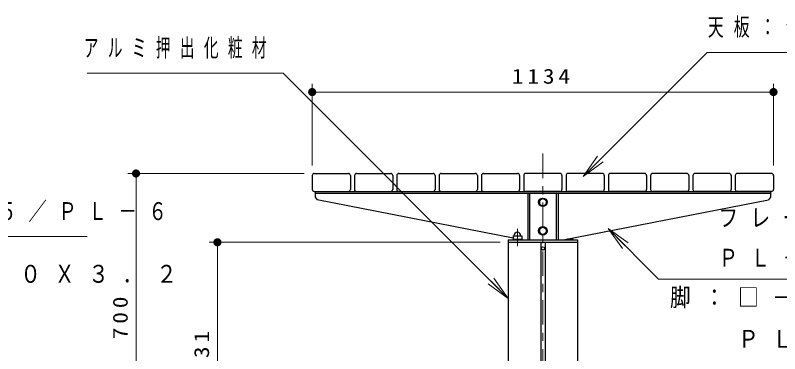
# Model space of a CAD drawing. Units: millimetres on the paper, scale 1:20. Extents: x -365 to 10, y -38 to 257.
# Drawn here: x -131.2 to -37.3, y 107.4 to 149 of the extents above; entities that cross this region are included whole.
import ezdxf

# ---------------------------------------------------------------- set-up
doc = ezdxf.new("R2010")
doc.units = ezdxf.units.MM
doc.linetypes.add('USER2', pattern=[6, 3, -1, 1, -1])
doc.layers.add('LY_1', color=7, linetype='Continuous', lineweight=25)
doc.styles.add('ＭＳ ゴシック', font='')
doc.styles.get('ＭＳ ゴシック').set_extended_font_data('MS Gothic')

# ---------------------------------------------------------------- blocks, each defined once
blk = doc.blocks.new('filled_dot')
at = {"color": 0, "linetype": 'Continuous', "lineweight": -2, "const_width": 1.25}
blk.add_lwpolyline([(-0.625, 0, 1), (0.625, 0, 1)], format="xyb", close=True, dxfattribs=at)

msp = doc.modelspace()

# ---------------------------------------------------------------- linework, layer by layer
at = {"layer": 'LY_1', "lineweight": 13}
for p, q in [((-94.725, 130.521), (-94.725, 140.521)), ((-38.025, 130.521), (-38.025, 140.521)), ((-94.725, 139.521), (-38.025, 139.521)), ((-61.418, 129.171), (-59.65, 131.646)), ((-61.418, 129.171), (-59.297, 131.292)), ((-58.943, 130.939), (-61.418, 129.171)), ((-95.725, 129.521), (-117.375, 129.521)), ((-116.375, 94.521), (-116.375, 129.521)), ((-56.592, 120.29), (-58.36, 122.764)), ((-58.36, 122.764), (-55.885, 120.997)), ((-58.36, 122.764), (-56.239, 120.643)), ((-71.625, 121.071), (-107.375, 121.071)), ((-106.375, 94.521), (-106.375, 121.071)), ((-72.392, 116.658), (-70.625, 114.183)), ((-70.625, 114.183), (-73.1, 115.951)), ((-70.625, 114.183), (-72.746, 116.305))]:
    msp.add_line(p, q, dxfattribs=at)
at = {"layer": 'LY_1', "linetype": 'USER2', "lineweight": 13}
msp.add_line((-66.375, 131.959), (-66.375, 68.146), dxfattribs=at)
at = {"layer": 'LY_1'}
for p, q in [((-94.725, 129.271), (-94.725, 127.571)), ((-94.475, 129.521), (-90.275, 129.521)), ((-90.025, 129.271), (-90.025, 127.571)), ((-89.525, 129.271), (-89.525, 127.571)), ((-89.275, 129.521), (-85.075, 129.521)), ((-84.825, 129.271), (-84.825, 127.571)), ((-84.325, 129.271), (-84.325, 127.571)), ((-84.075, 129.521), (-79.875, 129.521)), ((-79.625, 129.271), (-79.625, 127.571)), ((-79.125, 129.271), (-79.125, 127.571)), ((-78.875, 129.521), (-74.675, 129.521)), ((-74.425, 129.271), (-74.425, 127.571)), ((-73.925, 129.271), (-73.925, 127.571)), ((-73.675, 129.521), (-69.475, 129.521)), ((-69.225, 129.271), (-69.225, 127.571)), ((-68.725, 129.271), (-68.725, 127.571)), ((-64.275, 129.521), (-68.475, 129.521)), ((-64.025, 129.271), (-64.025, 127.571)), ((-63.525, 129.271), (-63.525, 127.571)), ((-59.075, 129.521), (-63.275, 129.521)), ((-58.825, 129.271), (-58.825, 127.571)), ((-58.325, 129.271), (-58.325, 127.571)), ((-53.875, 129.521), (-58.075, 129.521)), ((-53.625, 129.271), (-53.625, 127.571)), ((-53.125, 129.271), (-53.125, 127.571)), ((-48.675, 129.521), (-52.875, 129.521)), ((-48.425, 129.271), (-48.425, 127.571)), ((-47.925, 129.271), (-47.925, 127.571)), ((-43.475, 129.521), (-47.675, 129.521)), ((-43.225, 129.271), (-43.225, 127.571)), ((-42.725, 129.271), (-42.725, 127.571)), ((-38.275, 129.521), (-42.475, 129.521)), ((-38.025, 129.271), (-38.025, 127.571)), ((-94.475, 127.321), (-90.275, 127.321)), ((-89.275, 127.321), (-85.075, 127.321)), ((-84.075, 127.321), (-79.875, 127.321)), ((-78.875, 127.321), (-74.675, 127.321)), ((-73.675, 127.321), (-69.475, 127.321)), ((-64.275, 127.321), (-68.475, 127.321)), ((-68.237, 127.096), (-68.237, 121.371)), ((-68.012, 127.096), (-68.012, 121.371)), ((-64.737, 127.096), (-64.737, 121.371)), ((-64.512, 127.096), (-64.512, 121.371)), ((-59.075, 127.321), (-63.275, 127.321)), ((-53.875, 127.321), (-58.075, 127.321)), ((-48.675, 127.321), (-52.875, 127.321)), ((-43.475, 127.321), (-47.675, 127.321)), ((-38.275, 127.321), (-42.475, 127.321)), ((-66.8, 126.229), (-66.375, 126.474)), ((-66.8, 126.229), (-66.8, 125.738)), ((-66.375, 126.474), (-65.95, 126.229)), ((-65.95, 126.229), (-65.95, 125.738)), ((-66.8, 125.738), (-66.375, 125.493)), ((-66.375, 125.493), (-65.95, 125.738)), ((-66.8, 122.729), (-66.375, 122.974)), ((-66.8, 122.729), (-66.8, 122.238)), ((-66.8, 122.238), (-66.375, 121.993)), ((-66.375, 122.974), (-65.95, 122.729)), ((-66.375, 121.993), (-65.95, 122.238)), ((-65.95, 122.729), (-65.95, 122.238))]:
    msp.add_line(p, q, dxfattribs=at)
at = {"layer": 'LY_1', "color": 3}
for p, q in [((-94.375, 127.321), (-38.375, 127.321)), ((-94.375, 127.321), (-94.375, 126.596)), ((-94.375, 127.096), (-38.375, 127.096)), ((-38.375, 127.321), (-38.375, 126.596)), ((-94.375, 126.596), (-94.129, 126.298)), ((-70.025, 121.595), (-94.129, 126.298)), ((-63.875, 121.371), (-38.62, 126.298)), ((-38.375, 126.596), (-38.62, 126.298)), ((-70.625, 121.371), (-62.125, 121.371)), ((-70.625, 121.371), (-70.625, 89.821)), ((-70.025, 121.871), (-70.025, 121.371)), ((-70.025, 121.871), (-68.975, 121.871)), ((-70.025, 121.471), (-68.975, 121.471)), ((-68.975, 121.871), (-68.975, 121.371)), ((-62.725, 121.471), (-63.361, 121.471)), ((-62.725, 121.594), (-62.725, 121.371)), ((-62.125, 121.371), (-62.125, 89.821)), ((-70.625, 121.071), (-62.125, 121.071)), ((-66.625, 121.071), (-66.625, 98.521)), ((-66.075, 121.071), (-66.075, 99.071))]:
    msp.add_line(p, q, dxfattribs=at)
at = {"layer": 'LY_1', "color": 3, "linetype": 'USER2', "lineweight": 13}
msp.add_line((-69.5, 122.708), (-69.5, 120.592), dxfattribs=at)
at = {"layer": 'LY_1', "lineweight": 13}
for points in [[(-61.418, 129.171), (-46.185, 144.404), (-6.661, 144.404)], [(-70.625, 114.183), (-98.292, 141.851), (-122.382, 141.851)], [(-58.36, 122.764), (-52.14, 116.545), (-11.243, 116.545)], [(-184.018, 111.162), (-173.411, 121.769), (-122.365, 121.769)]]:
    msp.add_lwpolyline(points, dxfattribs=at)
at = {"layer": 'LY_1'}
for centre in [(-66.375, 125.983), (-66.375, 122.483)]:
    msp.add_circle(centre, 0.525, dxfattribs=at)
at = {"layer": 'LY_1', "lineweight": 13}
for centre in [(-66.375, 125.983), (-66.375, 122.483)]:
    msp.add_circle(centre, 0.425, dxfattribs=at)
at = {"layer": 'LY_1', "color": 3}
msp.add_circle((-66.375, 120.321), 0.2, dxfattribs=at)
at = {"layer": 'LY_1'}
for centre, start, end in [((-94.475, 129.271), 90, 180), ((-90.275, 129.271), 0, 90), ((-89.275, 129.271), 90, 180), ((-85.075, 129.271), 0, 90), ((-84.075, 129.271), 90, 180), ((-79.875, 129.271), 0, 90), ((-78.875, 129.271), 90, 180), ((-74.675, 129.271), 0, 90), ((-73.675, 129.271), 90, 180), ((-69.475, 129.271), 0, 90), ((-68.475, 129.271), 90, 180), ((-64.275, 129.271), 360, 90), ((-63.275, 129.271), 90, 180), ((-59.075, 129.271), 360, 90), ((-58.075, 129.271), 90, 180), ((-53.875, 129.271), 360, 90), ((-52.875, 129.271), 90, 180), ((-48.675, 129.271), 360, 90), ((-47.675, 129.271), 90, 180), ((-43.475, 129.271), 360, 90), ((-42.475, 129.271), 90, 180), ((-38.275, 129.271), 360, 90), ((-94.475, 127.571), 179.99999, 270), ((-90.275, 127.571), 270, 0), ((-89.275, 127.571), 179.99999, 270), ((-85.075, 127.571), 270, 0), ((-84.075, 127.571), 179.99999, 270), ((-79.875, 127.571), 270, 0), ((-78.875, 127.571), 179.99999, 270), ((-74.675, 127.571), 270, 0), ((-73.675, 127.571), 179.99999, 270), ((-69.475, 127.571), 270, 0), ((-68.475, 127.571), 180, 270), ((-64.275, 127.571), 270, 0.00001), ((-63.275, 127.571), 180, 270), ((-59.075, 127.571), 270, 0.00001), ((-58.075, 127.571), 180, 270), ((-53.875, 127.571), 270, 0.00001), ((-52.875, 127.571), 180, 270), ((-48.675, 127.571), 270, 0.00001), ((-47.675, 127.571), 180, 270), ((-43.475, 127.571), 270, 0.00001), ((-42.475, 127.571), 180, 270), ((-38.275, 127.571), 270, 0.00001)]:
    msp.add_arc(centre, 0.25, start, end, dxfattribs=at)
at = {"layer": 'LY_1', "color": 3}
msp.add_arc((-69.5, 121.871), 0.425, 359.99999, 179.99999, dxfattribs=at)

# ---------------------------------------------------------------- block references
at = {"layer": 'LY_1', "lineweight": 13, "xscale": 0.4, "yscale": 0.4}
msp.add_blockref('filled_dot', (-94.725, 139.521), dxfattribs=at)
for p, rotation in [((-38.025, 139.521), 180), ((-116.375, 129.521), 270), ((-106.375, 121.071), 270)]:
    msp.add_blockref('filled_dot', p, dxfattribs=dict(at, rotation=rotation))

# ---------------------------------------------------------------- texts
at = {"layer": 'LY_1', "style": 'ＭＳ ゴシック'}
for s, insert, char_height, attachment_point in [('\\T1.64;\\W0.65;天板：合成木材\u3000９４Ｘ４４', (-46.106, 147.404), 2.199, 4), ('\\T1.64;\\W0.6;アルミ押出化粧材', (-122.799, 144.851), 2.199, 4), ('\\T1.33;\\W1.15;1134', (-66.375, 140.521), 1.833, 8), ('\\T1.64;\\W0.75;座フレーム：ＰＬ－４．５／ＰＬ－６', (-173.875, 124.769), 2.199, 4), ('\\T1.64;\\W0.8;フレーム：', (-44.775, 124.045), 2.199, 4), ('\\T1.64;\\W0.8;ＰＬ－４．５／ＰＬ－６', (-44.775, 119.045), 2.199, 4), ('\\T1.64;\\W0.85;脚：□－１００Ｘ１００Ｘ３．２', (-172.427, 117.078), 2.199, 4), ('\\T1.64;\\W0.85;脚：□－１００Ｘ１００Ｘ３．２', (-50.748, 114.195), 2.199, 4), ('\\T1.64;\\W0.85;\u3000\u3000ＰＬ－６Ｘ７５ｗ', (-50.748, 109.195), 2.199, 4)]:
    msp.add_mtext(s, dxfattribs=dict(at, insert=insert, char_height=char_height, attachment_point=attachment_point))
at = {"layer": 'LY_1', "char_height": 1.833, "attachment_point": 8, "rotation": 90, "style": 'ＭＳ ゴシック'}
for s, insert in [('\\T1.33;\\W1.15;700', (-117.375, 112.021)), ('\\T1.33;\\W1.15;531', (-107.375, 107.796))]:
    msp.add_mtext(s, dxfattribs=dict(at, insert=insert))

doc.saveas('drawing.dxf')
